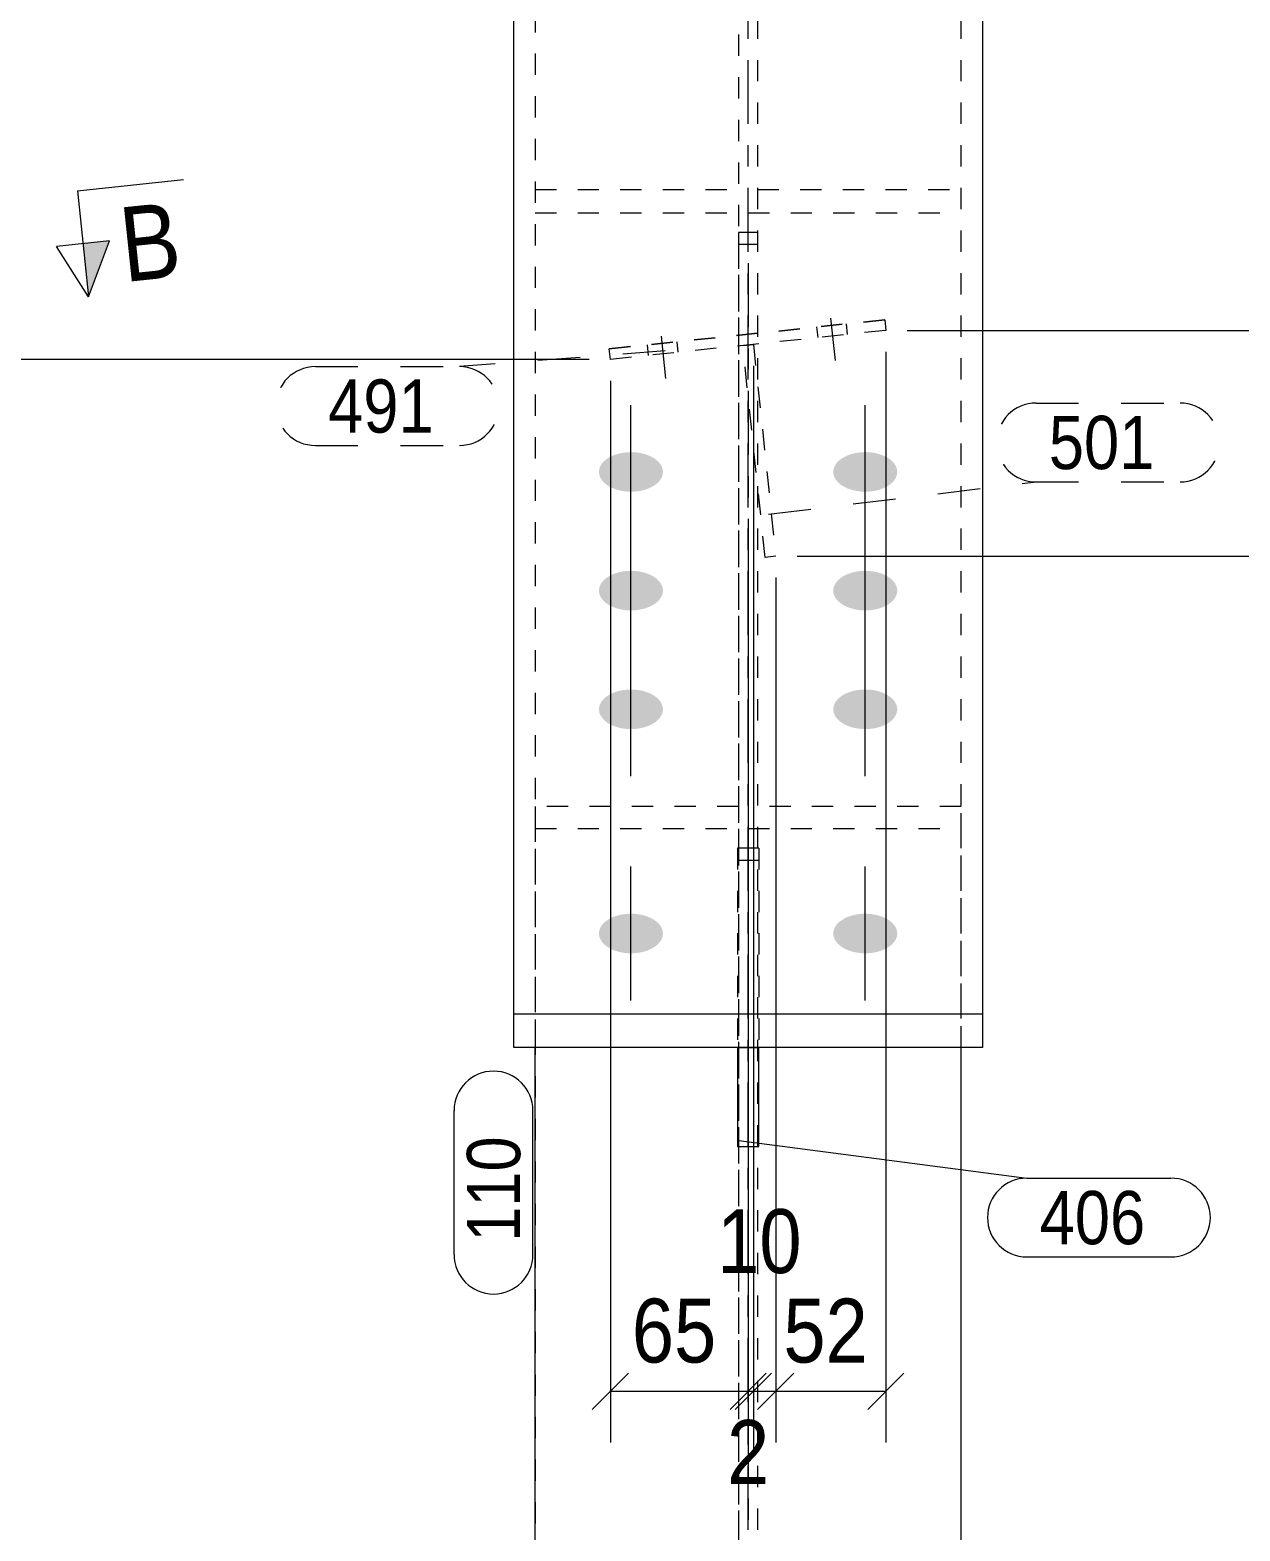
# Model space of a CAD drawing. Header units: millimetres. Extents: x 2 to 579, y 1 to 825.
# Drawn here: x 55.8 to 112.6, y 601.8 to 672.2 of the extents above; entities that cross this region are included whole.
import ezdxf

# ---------------------------------------------------------------- set-up
doc = ezdxf.new("R2010")
doc.units = ezdxf.units.MM
for name, pattern in [('XKITLINE00', [0]), ('XKITLINE01', [4, 1, -1, 1, -1]), ('XKITLINE02', [4, 2, -2]), ('XKITLINE03', [6, 3, -1, 1, -1])]:
    doc.linetypes.add(name, pattern=pattern)
for name, color, linetype, lineweight in [('Bolt', 3, 'Continuous', 0), ('Dimensions', 7, 'Continuous', 0), ('Part', 2, 'Continuous', 0), ('PartMark', 7, 'Continuous', 0), ('Section', 6, 'Continuous', 0)]:
    doc.layers.add(name, color=color, linetype=linetype, lineweight=lineweight)
doc.styles.add('ARIAL', font='ARIAL.TTF')

# ---------------------------------------------------------------- blocks, each defined once
blk = doc.blocks.new('*A26')
at = {"layer": 'Bolt'}
for points in [[(83.989, 650.567), (83.952, 650.568), (83.915, 650.569), (83.878, 650.571), (83.842, 650.574), (83.805, 650.577), (83.769, 650.58), (83.733, 650.585), (83.697, 650.589), (83.661, 650.595), (83.625, 650.6), (83.59, 650.607), (83.555, 650.614), (83.52, 650.621), (83.485, 650.629), (83.451, 650.637), (83.417, 650.646), (83.384, 650.656), (83.351, 650.666), (83.318, 650.676), (83.286, 650.687), (83.254, 650.699), (83.223, 650.711), (83.192, 650.723), (83.162, 650.736), (83.132, 650.75), (83.102, 650.763), (83.074, 650.778), (83.046, 650.792), (83.018, 650.807), (82.991, 650.823), (82.965, 650.839), (82.939, 650.855), (82.914, 650.872), (82.89, 650.889), (82.866, 650.906), (82.843, 650.924), (82.821, 650.942), (82.799, 650.961), (82.778, 650.98), (82.758, 650.999), (82.739, 651.018), (82.72, 651.038), (82.702, 651.058), (82.686, 651.078), (82.669, 651.098), (82.654, 651.119), (82.64, 651.14), (82.626, 651.161), (82.613, 651.183), (82.601, 651.204), (82.59, 651.226), (82.58, 651.248), (82.57, 651.27), (82.562, 651.292), (82.554, 651.314), (82.547, 651.337), (82.542, 651.359), (82.537, 651.382), (82.533, 651.404), (82.529, 651.427), (82.527, 651.45), (82.526, 651.473), (82.525, 651.495), (82.526, 651.518), (82.527, 651.541), (82.529, 651.564), (82.533, 651.586), (82.537, 651.609), (82.542, 651.632), (82.547, 651.654), (82.554, 651.677), (82.562, 651.699), (82.57, 651.721), (82.58, 651.743), (82.59, 651.765), (82.601, 651.787), (82.613, 651.808), (82.626, 651.83), (82.64, 651.851), (82.654, 651.872), (82.669, 651.892), (82.686, 651.913), (82.702, 651.933), (82.72, 651.953), (82.739, 651.973), (82.758, 651.992), (82.778, 652.011), (82.799, 652.03), (82.821, 652.049), (82.843, 652.067), (82.866, 652.085), (82.89, 652.102), (82.914, 652.119), (82.939, 652.136), (82.965, 652.152), (82.991, 652.168), (83.018, 652.184), (83.046, 652.199), (83.074, 652.213), (83.102, 652.228), (83.132, 652.241), (83.162, 652.255), (83.192, 652.268), (83.223, 652.28), (83.254, 652.292), (83.286, 652.303), (83.318, 652.314), (83.351, 652.325), (83.384, 652.335), (83.417, 652.344), (83.451, 652.353), (83.485, 652.362), (83.52, 652.37), (83.555, 652.377), (83.59, 652.384), (83.625, 652.39), (83.661, 652.396), (83.697, 652.402), (83.733, 652.406), (83.769, 652.41), (83.805, 652.414), (83.842, 652.417), (83.878, 652.42), (83.915, 652.422), (83.952, 652.423), (83.989, 652.424), (84.025, 652.424), (84.062, 652.424), (84.099, 652.423), (84.136, 652.422), (84.172, 652.42), (84.209, 652.417), (84.245, 652.414), (84.282, 652.41), (84.318, 652.406), (84.354, 652.402), (84.39, 652.396), (84.425, 652.39), (84.461, 652.384), (84.496, 652.377), (84.531, 652.37), (84.565, 652.362), (84.599, 652.353), (84.633, 652.344), (84.667, 652.335), (84.7, 652.325), (84.732, 652.314), (84.765, 652.303), (84.796, 652.292), (84.828, 652.28), (84.859, 652.268), (84.889, 652.255), (84.919, 652.241), (84.948, 652.228), (84.977, 652.213), (85.005, 652.199), (85.033, 652.184), (85.06, 652.168), (85.086, 652.152), (85.112, 652.136), (85.137, 652.119), (85.161, 652.102), (85.185, 652.085), (85.208, 652.067), (85.23, 652.049), (85.252, 652.03), (85.273, 652.011), (85.293, 651.992), (85.312, 651.973), (85.33, 651.953), (85.348, 651.933), (85.365, 651.913), (85.381, 651.892), (85.397, 651.872), (85.411, 651.851), (85.425, 651.83), (85.438, 651.808), (85.45, 651.787), (85.461, 651.765), (85.471, 651.743), (85.48, 651.721), (85.489, 651.699), (85.497, 651.677), (85.503, 651.654), (85.509, 651.632), (85.514, 651.609), (85.518, 651.586), (85.521, 651.564), (85.524, 651.541), (85.525, 651.518), (85.525, 651.495), (85.525, 651.473), (85.524, 651.45), (85.521, 651.427), (85.518, 651.404), (85.514, 651.382), (85.509, 651.359), (85.503, 651.337), (85.497, 651.314), (85.489, 651.292), (85.48, 651.27), (85.471, 651.248), (85.461, 651.226), (85.45, 651.204), (85.438, 651.183), (85.425, 651.161), (85.411, 651.14), (85.397, 651.119), (85.381, 651.098), (85.365, 651.078), (85.348, 651.058), (85.33, 651.038), (85.312, 651.018), (85.293, 650.999), (85.273, 650.98), (85.252, 650.961), (85.23, 650.942), (85.208, 650.924), (85.185, 650.906), (85.161, 650.889), (85.137, 650.872), (85.112, 650.855), (85.086, 650.839), (85.06, 650.823), (85.033, 650.807), (85.005, 650.792), (84.977, 650.778), (84.948, 650.763), (84.919, 650.75), (84.889, 650.736), (84.859, 650.723), (84.828, 650.711), (84.796, 650.699), (84.765, 650.687), (84.732, 650.676), (84.7, 650.666), (84.667, 650.656), (84.633, 650.646), (84.599, 650.637), (84.565, 650.629), (84.531, 650.621), (84.496, 650.614), (84.461, 650.607), (84.425, 650.6), (84.39, 650.595), (84.354, 650.589), (84.318, 650.585), (84.282, 650.58), (84.245, 650.577), (84.209, 650.574), (84.172, 650.571), (84.136, 650.569), (84.099, 650.568), (84.062, 650.567), (84.025, 650.567)], [(94.989, 650.567), (94.952, 650.568), (94.915, 650.569), (94.878, 650.571), (94.842, 650.574), (94.805, 650.577), (94.769, 650.58), (94.733, 650.585), (94.697, 650.589), (94.661, 650.595), (94.625, 650.6), (94.59, 650.607), (94.555, 650.614), (94.52, 650.621), (94.485, 650.629), (94.451, 650.637), (94.417, 650.646), (94.384, 650.656), (94.351, 650.666), (94.318, 650.676), (94.286, 650.687), (94.254, 650.699), (94.223, 650.711), (94.192, 650.723), (94.162, 650.736), (94.132, 650.75), (94.102, 650.763), (94.074, 650.778), (94.046, 650.792), (94.018, 650.807), (93.991, 650.823), (93.965, 650.839), (93.939, 650.855), (93.914, 650.872), (93.89, 650.889), (93.866, 650.906), (93.843, 650.924), (93.821, 650.942), (93.799, 650.961), (93.778, 650.98), (93.758, 650.999), (93.739, 651.018), (93.72, 651.038), (93.702, 651.058), (93.686, 651.078), (93.669, 651.098), (93.654, 651.119), (93.64, 651.14), (93.626, 651.161), (93.613, 651.183), (93.601, 651.204), (93.59, 651.226), (93.58, 651.248), (93.57, 651.27), (93.562, 651.292), (93.554, 651.314), (93.547, 651.337), (93.542, 651.359), (93.537, 651.382), (93.533, 651.404), (93.529, 651.427), (93.527, 651.45), (93.526, 651.473), (93.525, 651.495), (93.526, 651.518), (93.527, 651.541), (93.529, 651.564), (93.533, 651.586), (93.537, 651.609), (93.542, 651.632), (93.547, 651.654), (93.554, 651.677), (93.562, 651.699), (93.57, 651.721), (93.58, 651.743), (93.59, 651.765), (93.601, 651.787), (93.613, 651.808), (93.626, 651.83), (93.64, 651.851), (93.654, 651.872), (93.669, 651.892), (93.686, 651.913), (93.702, 651.933), (93.72, 651.953), (93.739, 651.973), (93.758, 651.992), (93.778, 652.011), (93.799, 652.03), (93.821, 652.049), (93.843, 652.067), (93.866, 652.085), (93.89, 652.102), (93.914, 652.119), (93.939, 652.136), (93.965, 652.152), (93.991, 652.168), (94.018, 652.184), (94.046, 652.199), (94.074, 652.213), (94.102, 652.228), (94.132, 652.241), (94.162, 652.255), (94.192, 652.268), (94.223, 652.28), (94.254, 652.292), (94.286, 652.303), (94.318, 652.314), (94.351, 652.325), (94.384, 652.335), (94.417, 652.344), (94.451, 652.353), (94.485, 652.362), (94.52, 652.37), (94.555, 652.377), (94.59, 652.384), (94.625, 652.39), (94.661, 652.396), (94.697, 652.402), (94.733, 652.406), (94.769, 652.41), (94.805, 652.414), (94.842, 652.417), (94.878, 652.42), (94.915, 652.422), (94.952, 652.423), (94.989, 652.424), (95.025, 652.424), (95.062, 652.424), (95.099, 652.423), (95.136, 652.422), (95.172, 652.42), (95.209, 652.417), (95.245, 652.414), (95.282, 652.41), (95.318, 652.406), (95.354, 652.402), (95.39, 652.396), (95.425, 652.39), (95.461, 652.384), (95.496, 652.377), (95.531, 652.37), (95.565, 652.362), (95.599, 652.353), (95.633, 652.344), (95.667, 652.335), (95.7, 652.325), (95.732, 652.314), (95.765, 652.303), (95.796, 652.292), (95.828, 652.28), (95.859, 652.268), (95.889, 652.255), (95.919, 652.241), (95.948, 652.228), (95.977, 652.213), (96.005, 652.199), (96.033, 652.184), (96.06, 652.168), (96.086, 652.152), (96.112, 652.136), (96.137, 652.119), (96.161, 652.102), (96.185, 652.085), (96.208, 652.067), (96.23, 652.049), (96.252, 652.03), (96.273, 652.011), (96.293, 651.992), (96.312, 651.973), (96.33, 651.953), (96.348, 651.933), (96.365, 651.913), (96.381, 651.892), (96.397, 651.872), (96.411, 651.851), (96.425, 651.83), (96.438, 651.808), (96.45, 651.787), (96.461, 651.765), (96.471, 651.743), (96.48, 651.721), (96.489, 651.699), (96.497, 651.677), (96.503, 651.654), (96.509, 651.632), (96.514, 651.609), (96.518, 651.586), (96.521, 651.564), (96.524, 651.541), (96.525, 651.518), (96.525, 651.495), (96.525, 651.473), (96.524, 651.45), (96.521, 651.427), (96.518, 651.404), (96.514, 651.382), (96.509, 651.359), (96.503, 651.337), (96.497, 651.314), (96.489, 651.292), (96.48, 651.27), (96.471, 651.248), (96.461, 651.226), (96.45, 651.204), (96.438, 651.183), (96.425, 651.161), (96.411, 651.14), (96.397, 651.119), (96.381, 651.098), (96.365, 651.078), (96.348, 651.058), (96.33, 651.038), (96.312, 651.018), (96.293, 650.999), (96.273, 650.98), (96.252, 650.961), (96.23, 650.942), (96.208, 650.924), (96.185, 650.906), (96.161, 650.889), (96.137, 650.872), (96.112, 650.855), (96.086, 650.839), (96.06, 650.823), (96.033, 650.807), (96.005, 650.792), (95.977, 650.778), (95.948, 650.763), (95.919, 650.75), (95.889, 650.736), (95.859, 650.723), (95.828, 650.711), (95.796, 650.699), (95.765, 650.687), (95.732, 650.676), (95.7, 650.666), (95.667, 650.656), (95.633, 650.646), (95.599, 650.637), (95.565, 650.629), (95.531, 650.621), (95.496, 650.614), (95.461, 650.607), (95.425, 650.6), (95.39, 650.595), (95.354, 650.589), (95.318, 650.585), (95.282, 650.58), (95.245, 650.577), (95.209, 650.574), (95.172, 650.571), (95.136, 650.569), (95.099, 650.568), (95.062, 650.567), (95.025, 650.567)], [(83.989, 644.995), (83.952, 644.996), (83.915, 644.997), (83.878, 644.999), (83.842, 645.002), (83.805, 645.005), (83.769, 645.009), (83.733, 645.013), (83.697, 645.017), (83.661, 645.023), (83.625, 645.029), (83.59, 645.035), (83.555, 645.042), (83.52, 645.049), (83.485, 645.057), (83.451, 645.066), (83.417, 645.075), (83.384, 645.084), (83.351, 645.094), (83.318, 645.105), (83.286, 645.116), (83.254, 645.127), (83.223, 645.139), (83.192, 645.151), (83.162, 645.164), (83.132, 645.178), (83.102, 645.191), (83.074, 645.206), (83.046, 645.22), (83.018, 645.235), (82.991, 645.251), (82.965, 645.267), (82.939, 645.283), (82.914, 645.3), (82.89, 645.317), (82.866, 645.334), (82.843, 645.352), (82.821, 645.37), (82.799, 645.389), (82.778, 645.408), (82.758, 645.427), (82.739, 645.446), (82.72, 645.466), (82.702, 645.486), (82.686, 645.506), (82.669, 645.527), (82.654, 645.547), (82.64, 645.568), (82.626, 645.589), (82.613, 645.611), (82.601, 645.632), (82.59, 645.654), (82.58, 645.676), (82.57, 645.698), (82.562, 645.72), (82.554, 645.742), (82.547, 645.765), (82.542, 645.787), (82.537, 645.81), (82.533, 645.833), (82.529, 645.855), (82.527, 645.878), (82.526, 645.901), (82.525, 645.924), (82.526, 645.946), (82.527, 645.969), (82.529, 645.992), (82.533, 646.015), (82.537, 646.037), (82.542, 646.06), (82.547, 646.082), (82.554, 646.105), (82.562, 646.127), (82.57, 646.149), (82.58, 646.171), (82.59, 646.193), (82.601, 646.215), (82.613, 646.236), (82.626, 646.258), (82.64, 646.279), (82.654, 646.3), (82.669, 646.321), (82.686, 646.341), (82.702, 646.361), (82.72, 646.381), (82.739, 646.401), (82.758, 646.42), (82.778, 646.439), (82.799, 646.458), (82.821, 646.477), (82.843, 646.495), (82.866, 646.513), (82.89, 646.53), (82.914, 646.547), (82.939, 646.564), (82.965, 646.58), (82.991, 646.596), (83.018, 646.612), (83.046, 646.627), (83.074, 646.641), (83.102, 646.656), (83.132, 646.669), (83.162, 646.683), (83.192, 646.696), (83.223, 646.708), (83.254, 646.72), (83.286, 646.732), (83.318, 646.743), (83.351, 646.753), (83.384, 646.763), (83.417, 646.773), (83.451, 646.782), (83.485, 646.79), (83.52, 646.798), (83.555, 646.805), (83.59, 646.812), (83.625, 646.819), (83.661, 646.824), (83.697, 646.83), (83.733, 646.834), (83.769, 646.839), (83.805, 646.842), (83.842, 646.845), (83.878, 646.848), (83.915, 646.85), (83.952, 646.851), (83.989, 646.852), (84.025, 646.852), (84.062, 646.852), (84.099, 646.851), (84.136, 646.85), (84.172, 646.848), (84.209, 646.845), (84.245, 646.842), (84.282, 646.839), (84.318, 646.834), (84.354, 646.83), (84.39, 646.824), (84.425, 646.819), (84.461, 646.812), (84.496, 646.805), (84.531, 646.798), (84.565, 646.79), (84.599, 646.782), (84.633, 646.773), (84.667, 646.763), (84.7, 646.753), (84.732, 646.743), (84.765, 646.732), (84.796, 646.72), (84.828, 646.708), (84.859, 646.696), (84.889, 646.683), (84.919, 646.669), (84.948, 646.656), (84.977, 646.641), (85.005, 646.627), (85.033, 646.612), (85.06, 646.596), (85.086, 646.58), (85.112, 646.564), (85.137, 646.547), (85.161, 646.53), (85.185, 646.513), (85.208, 646.495), (85.23, 646.477), (85.252, 646.458), (85.273, 646.439), (85.293, 646.42), (85.312, 646.401), (85.33, 646.381), (85.348, 646.361), (85.365, 646.341), (85.381, 646.321), (85.397, 646.3), (85.411, 646.279), (85.425, 646.258), (85.438, 646.236), (85.45, 646.215), (85.461, 646.193), (85.471, 646.171), (85.48, 646.149), (85.489, 646.127), (85.497, 646.105), (85.503, 646.082), (85.509, 646.06), (85.514, 646.037), (85.518, 646.015), (85.521, 645.992), (85.524, 645.969), (85.525, 645.946), (85.525, 645.924), (85.525, 645.901), (85.524, 645.878), (85.521, 645.855), (85.518, 645.833), (85.514, 645.81), (85.509, 645.787), (85.503, 645.765), (85.497, 645.742), (85.489, 645.72), (85.48, 645.698), (85.471, 645.676), (85.461, 645.654), (85.45, 645.632), (85.438, 645.611), (85.425, 645.589), (85.411, 645.568), (85.397, 645.547), (85.381, 645.527), (85.365, 645.506), (85.348, 645.486), (85.33, 645.466), (85.312, 645.446), (85.293, 645.427), (85.273, 645.408), (85.252, 645.389), (85.23, 645.37), (85.208, 645.352), (85.185, 645.334), (85.161, 645.317), (85.137, 645.3), (85.112, 645.283), (85.086, 645.267), (85.06, 645.251), (85.033, 645.235), (85.005, 645.22), (84.977, 645.206), (84.948, 645.191), (84.919, 645.178), (84.889, 645.164), (84.859, 645.151), (84.828, 645.139), (84.796, 645.127), (84.765, 645.116), (84.732, 645.105), (84.7, 645.094), (84.667, 645.084), (84.633, 645.075), (84.599, 645.066), (84.565, 645.057), (84.531, 645.049), (84.496, 645.042), (84.461, 645.035), (84.425, 645.029), (84.39, 645.023), (84.354, 645.017), (84.318, 645.013), (84.282, 645.009), (84.245, 645.005), (84.209, 645.002), (84.172, 644.999), (84.136, 644.997), (84.099, 644.996), (84.062, 644.995), (84.025, 644.995)], [(94.989, 644.995), (94.952, 644.996), (94.915, 644.997), (94.878, 644.999), (94.842, 645.002), (94.805, 645.005), (94.769, 645.009), (94.733, 645.013), (94.697, 645.017), (94.661, 645.023), (94.625, 645.029), (94.59, 645.035), (94.555, 645.042), (94.52, 645.049), (94.485, 645.057), (94.451, 645.066), (94.417, 645.075), (94.384, 645.084), (94.351, 645.094), (94.318, 645.105), (94.286, 645.116), (94.254, 645.127), (94.223, 645.139), (94.192, 645.151), (94.162, 645.164), (94.132, 645.178), (94.102, 645.191), (94.074, 645.206), (94.046, 645.22), (94.018, 645.235), (93.991, 645.251), (93.965, 645.267), (93.939, 645.283), (93.914, 645.3), (93.89, 645.317), (93.866, 645.334), (93.843, 645.352), (93.821, 645.37), (93.799, 645.389), (93.778, 645.408), (93.758, 645.427), (93.739, 645.446), (93.72, 645.466), (93.702, 645.486), (93.686, 645.506), (93.669, 645.527), (93.654, 645.547), (93.64, 645.568), (93.626, 645.589), (93.613, 645.611), (93.601, 645.632), (93.59, 645.654), (93.58, 645.676), (93.57, 645.698), (93.562, 645.72), (93.554, 645.742), (93.547, 645.765), (93.542, 645.787), (93.537, 645.81), (93.533, 645.833), (93.529, 645.855), (93.527, 645.878), (93.526, 645.901), (93.525, 645.924), (93.526, 645.946), (93.527, 645.969), (93.529, 645.992), (93.533, 646.015), (93.537, 646.037), (93.542, 646.06), (93.547, 646.082), (93.554, 646.105), (93.562, 646.127), (93.57, 646.149), (93.58, 646.171), (93.59, 646.193), (93.601, 646.215), (93.613, 646.236), (93.626, 646.258), (93.64, 646.279), (93.654, 646.3), (93.669, 646.321), (93.686, 646.341), (93.702, 646.361), (93.72, 646.381), (93.739, 646.401), (93.758, 646.42), (93.778, 646.439), (93.799, 646.458), (93.821, 646.477), (93.843, 646.495), (93.866, 646.513), (93.89, 646.53), (93.914, 646.547), (93.939, 646.564), (93.965, 646.58), (93.991, 646.596), (94.018, 646.612), (94.046, 646.627), (94.074, 646.641), (94.102, 646.656), (94.132, 646.669), (94.162, 646.683), (94.192, 646.696), (94.223, 646.708), (94.254, 646.72), (94.286, 646.732), (94.318, 646.743), (94.351, 646.753), (94.384, 646.763), (94.417, 646.773), (94.451, 646.782), (94.485, 646.79), (94.52, 646.798), (94.555, 646.805), (94.59, 646.812), (94.625, 646.819), (94.661, 646.824), (94.697, 646.83), (94.733, 646.834), (94.769, 646.839), (94.805, 646.842), (94.842, 646.845), (94.878, 646.848), (94.915, 646.85), (94.952, 646.851), (94.989, 646.852), (95.025, 646.852), (95.062, 646.852), (95.099, 646.851), (95.136, 646.85), (95.172, 646.848), (95.209, 646.845), (95.245, 646.842), (95.282, 646.839), (95.318, 646.834), (95.354, 646.83), (95.39, 646.824), (95.425, 646.819), (95.461, 646.812), (95.496, 646.805), (95.531, 646.798), (95.565, 646.79), (95.599, 646.782), (95.633, 646.773), (95.667, 646.763), (95.7, 646.753), (95.732, 646.743), (95.765, 646.732), (95.796, 646.72), (95.828, 646.708), (95.859, 646.696), (95.889, 646.683), (95.919, 646.669), (95.948, 646.656), (95.977, 646.641), (96.005, 646.627), (96.033, 646.612), (96.06, 646.596), (96.086, 646.58), (96.112, 646.564), (96.137, 646.547), (96.161, 646.53), (96.185, 646.513), (96.208, 646.495), (96.23, 646.477), (96.252, 646.458), (96.273, 646.439), (96.293, 646.42), (96.312, 646.401), (96.33, 646.381), (96.348, 646.361), (96.365, 646.341), (96.381, 646.321), (96.397, 646.3), (96.411, 646.279), (96.425, 646.258), (96.438, 646.236), (96.45, 646.215), (96.461, 646.193), (96.471, 646.171), (96.48, 646.149), (96.489, 646.127), (96.497, 646.105), (96.503, 646.082), (96.509, 646.06), (96.514, 646.037), (96.518, 646.015), (96.521, 645.992), (96.524, 645.969), (96.525, 645.946), (96.525, 645.924), (96.525, 645.901), (96.524, 645.878), (96.521, 645.855), (96.518, 645.833), (96.514, 645.81), (96.509, 645.787), (96.503, 645.765), (96.497, 645.742), (96.489, 645.72), (96.48, 645.698), (96.471, 645.676), (96.461, 645.654), (96.45, 645.632), (96.438, 645.611), (96.425, 645.589), (96.411, 645.568), (96.397, 645.547), (96.381, 645.527), (96.365, 645.506), (96.348, 645.486), (96.33, 645.466), (96.312, 645.446), (96.293, 645.427), (96.273, 645.408), (96.252, 645.389), (96.23, 645.37), (96.208, 645.352), (96.185, 645.334), (96.161, 645.317), (96.137, 645.3), (96.112, 645.283), (96.086, 645.267), (96.06, 645.251), (96.033, 645.235), (96.005, 645.22), (95.977, 645.206), (95.948, 645.191), (95.919, 645.178), (95.889, 645.164), (95.859, 645.151), (95.828, 645.139), (95.796, 645.127), (95.765, 645.116), (95.732, 645.105), (95.7, 645.094), (95.667, 645.084), (95.633, 645.075), (95.599, 645.066), (95.565, 645.057), (95.531, 645.049), (95.496, 645.042), (95.461, 645.035), (95.425, 645.029), (95.39, 645.023), (95.354, 645.017), (95.318, 645.013), (95.282, 645.009), (95.245, 645.005), (95.209, 645.002), (95.172, 644.999), (95.136, 644.997), (95.099, 644.996), (95.062, 644.995), (95.025, 644.995)], [(83.989, 639.423), (83.952, 639.424), (83.915, 639.426), (83.878, 639.428), (83.842, 639.43), (83.805, 639.433), (83.769, 639.437), (83.733, 639.441), (83.697, 639.446), (83.661, 639.451), (83.625, 639.457), (83.59, 639.463), (83.555, 639.47), (83.52, 639.477), (83.485, 639.485), (83.451, 639.494), (83.417, 639.503), (83.384, 639.512), (83.351, 639.522), (83.318, 639.533), (83.286, 639.544), (83.254, 639.555), (83.223, 639.567), (83.192, 639.58), (83.162, 639.592), (83.132, 639.606), (83.102, 639.62), (83.074, 639.634), (83.046, 639.649), (83.018, 639.664), (82.991, 639.679), (82.965, 639.695), (82.939, 639.711), (82.914, 639.728), (82.89, 639.745), (82.866, 639.763), (82.843, 639.78), (82.821, 639.798), (82.799, 639.817), (82.778, 639.836), (82.758, 639.855), (82.739, 639.874), (82.72, 639.894), (82.702, 639.914), (82.686, 639.934), (82.669, 639.955), (82.654, 639.975), (82.64, 639.996), (82.626, 640.017), (82.613, 640.039), (82.601, 640.06), (82.59, 640.082), (82.58, 640.104), (82.57, 640.126), (82.562, 640.148), (82.554, 640.171), (82.547, 640.193), (82.542, 640.215), (82.537, 640.238), (82.533, 640.261), (82.529, 640.283), (82.527, 640.306), (82.526, 640.329), (82.525, 640.352), (82.526, 640.374), (82.527, 640.397), (82.529, 640.42), (82.533, 640.443), (82.537, 640.465), (82.542, 640.488), (82.547, 640.51), (82.554, 640.533), (82.562, 640.555), (82.57, 640.577), (82.58, 640.599), (82.59, 640.621), (82.601, 640.643), (82.613, 640.665), (82.626, 640.686), (82.64, 640.707), (82.654, 640.728), (82.669, 640.749), (82.686, 640.769), (82.702, 640.789), (82.72, 640.809), (82.739, 640.829), (82.758, 640.849), (82.778, 640.868), (82.799, 640.886), (82.821, 640.905), (82.843, 640.923), (82.866, 640.941), (82.89, 640.958), (82.914, 640.975), (82.939, 640.992), (82.965, 641.008), (82.991, 641.024), (83.018, 641.04), (83.046, 641.055), (83.074, 641.07), (83.102, 641.084), (83.132, 641.098), (83.162, 641.111), (83.192, 641.124), (83.223, 641.136), (83.254, 641.148), (83.286, 641.16), (83.318, 641.171), (83.351, 641.181), (83.384, 641.191), (83.417, 641.201), (83.451, 641.21), (83.485, 641.218), (83.52, 641.226), (83.555, 641.233), (83.59, 641.24), (83.625, 641.247), (83.661, 641.253), (83.697, 641.258), (83.733, 641.262), (83.769, 641.267), (83.805, 641.27), (83.842, 641.273), (83.878, 641.276), (83.915, 641.278), (83.952, 641.279), (83.989, 641.28), (84.025, 641.28), (84.062, 641.28), (84.099, 641.279), (84.136, 641.278), (84.172, 641.276), (84.209, 641.273), (84.245, 641.27), (84.282, 641.267), (84.318, 641.262), (84.354, 641.258), (84.39, 641.253), (84.425, 641.247), (84.461, 641.24), (84.496, 641.233), (84.531, 641.226), (84.565, 641.218), (84.599, 641.21), (84.633, 641.201), (84.667, 641.191), (84.7, 641.181), (84.732, 641.171), (84.765, 641.16), (84.796, 641.148), (84.828, 641.136), (84.859, 641.124), (84.889, 641.111), (84.919, 641.098), (84.948, 641.084), (84.977, 641.07), (85.005, 641.055), (85.033, 641.04), (85.06, 641.024), (85.086, 641.008), (85.112, 640.992), (85.137, 640.975), (85.161, 640.958), (85.185, 640.941), (85.208, 640.923), (85.23, 640.905), (85.252, 640.886), (85.273, 640.868), (85.293, 640.849), (85.312, 640.829), (85.33, 640.809), (85.348, 640.789), (85.365, 640.769), (85.381, 640.749), (85.397, 640.728), (85.411, 640.707), (85.425, 640.686), (85.438, 640.665), (85.45, 640.643), (85.461, 640.621), (85.471, 640.599), (85.48, 640.577), (85.489, 640.555), (85.497, 640.533), (85.503, 640.51), (85.509, 640.488), (85.514, 640.465), (85.518, 640.443), (85.521, 640.42), (85.524, 640.397), (85.525, 640.374), (85.525, 640.352), (85.525, 640.329), (85.524, 640.306), (85.521, 640.283), (85.518, 640.261), (85.514, 640.238), (85.509, 640.215), (85.503, 640.193), (85.497, 640.171), (85.489, 640.148), (85.48, 640.126), (85.471, 640.104), (85.461, 640.082), (85.45, 640.06), (85.438, 640.039), (85.425, 640.017), (85.411, 639.996), (85.397, 639.975), (85.381, 639.955), (85.365, 639.934), (85.348, 639.914), (85.33, 639.894), (85.312, 639.874), (85.293, 639.855), (85.273, 639.836), (85.252, 639.817), (85.23, 639.798), (85.208, 639.78), (85.185, 639.763), (85.161, 639.745), (85.137, 639.728), (85.112, 639.711), (85.086, 639.695), (85.06, 639.679), (85.033, 639.664), (85.005, 639.649), (84.977, 639.634), (84.948, 639.62), (84.919, 639.606), (84.889, 639.592), (84.859, 639.58), (84.828, 639.567), (84.796, 639.555), (84.765, 639.544), (84.732, 639.533), (84.7, 639.522), (84.667, 639.512), (84.633, 639.503), (84.599, 639.494), (84.565, 639.485), (84.531, 639.477), (84.496, 639.47), (84.461, 639.463), (84.425, 639.457), (84.39, 639.451), (84.354, 639.446), (84.318, 639.441), (84.282, 639.437), (84.245, 639.433), (84.209, 639.43), (84.172, 639.428), (84.136, 639.426), (84.099, 639.424), (84.062, 639.423), (84.025, 639.423)], [(94.989, 639.423), (94.952, 639.424), (94.915, 639.426), (94.878, 639.428), (94.842, 639.43), (94.805, 639.433), (94.769, 639.437), (94.733, 639.441), (94.697, 639.446), (94.661, 639.451), (94.625, 639.457), (94.59, 639.463), (94.555, 639.47), (94.52, 639.477), (94.485, 639.485), (94.451, 639.494), (94.417, 639.503), (94.384, 639.512), (94.351, 639.522), (94.318, 639.533), (94.286, 639.544), (94.254, 639.555), (94.223, 639.567), (94.192, 639.58), (94.162, 639.592), (94.132, 639.606), (94.102, 639.62), (94.074, 639.634), (94.046, 639.649), (94.018, 639.664), (93.991, 639.679), (93.965, 639.695), (93.939, 639.711), (93.914, 639.728), (93.89, 639.745), (93.866, 639.763), (93.843, 639.78), (93.821, 639.798), (93.799, 639.817), (93.778, 639.836), (93.758, 639.855), (93.739, 639.874), (93.72, 639.894), (93.702, 639.914), (93.686, 639.934), (93.669, 639.955), (93.654, 639.975), (93.64, 639.996), (93.626, 640.017), (93.613, 640.039), (93.601, 640.06), (93.59, 640.082), (93.58, 640.104), (93.57, 640.126), (93.562, 640.148), (93.554, 640.171), (93.547, 640.193), (93.542, 640.215), (93.537, 640.238), (93.533, 640.261), (93.529, 640.283), (93.527, 640.306), (93.526, 640.329), (93.525, 640.352), (93.526, 640.374), (93.527, 640.397), (93.529, 640.42), (93.533, 640.443), (93.537, 640.465), (93.542, 640.488), (93.547, 640.51), (93.554, 640.533), (93.562, 640.555), (93.57, 640.577), (93.58, 640.599), (93.59, 640.621), (93.601, 640.643), (93.613, 640.665), (93.626, 640.686), (93.64, 640.707), (93.654, 640.728), (93.669, 640.749), (93.686, 640.769), (93.702, 640.789), (93.72, 640.809), (93.739, 640.829), (93.758, 640.849), (93.778, 640.868), (93.799, 640.886), (93.821, 640.905), (93.843, 640.923), (93.866, 640.941), (93.89, 640.958), (93.914, 640.975), (93.939, 640.992), (93.965, 641.008), (93.991, 641.024), (94.018, 641.04), (94.046, 641.055), (94.074, 641.07), (94.102, 641.084), (94.132, 641.098), (94.162, 641.111), (94.192, 641.124), (94.223, 641.136), (94.254, 641.148), (94.286, 641.16), (94.318, 641.171), (94.351, 641.181), (94.384, 641.191), (94.417, 641.201), (94.451, 641.21), (94.485, 641.218), (94.52, 641.226), (94.555, 641.233), (94.59, 641.24), (94.625, 641.247), (94.661, 641.253), (94.697, 641.258), (94.733, 641.262), (94.769, 641.267), (94.805, 641.27), (94.842, 641.273), (94.878, 641.276), (94.915, 641.278), (94.952, 641.279), (94.989, 641.28), (95.025, 641.28), (95.062, 641.28), (95.099, 641.279), (95.136, 641.278), (95.172, 641.276), (95.209, 641.273), (95.245, 641.27), (95.282, 641.267), (95.318, 641.262), (95.354, 641.258), (95.39, 641.253), (95.425, 641.247), (95.461, 641.24), (95.496, 641.233), (95.531, 641.226), (95.565, 641.218), (95.599, 641.21), (95.633, 641.201), (95.667, 641.191), (95.7, 641.181), (95.732, 641.171), (95.765, 641.16), (95.796, 641.148), (95.828, 641.136), (95.859, 641.124), (95.889, 641.111), (95.919, 641.098), (95.948, 641.084), (95.977, 641.07), (96.005, 641.055), (96.033, 641.04), (96.06, 641.024), (96.086, 641.008), (96.112, 640.992), (96.137, 640.975), (96.161, 640.958), (96.185, 640.941), (96.208, 640.923), (96.23, 640.905), (96.252, 640.886), (96.273, 640.868), (96.293, 640.849), (96.312, 640.829), (96.33, 640.809), (96.348, 640.789), (96.365, 640.769), (96.381, 640.749), (96.397, 640.728), (96.411, 640.707), (96.425, 640.686), (96.438, 640.665), (96.45, 640.643), (96.461, 640.621), (96.471, 640.599), (96.48, 640.577), (96.489, 640.555), (96.497, 640.533), (96.503, 640.51), (96.509, 640.488), (96.514, 640.465), (96.518, 640.443), (96.521, 640.42), (96.524, 640.397), (96.525, 640.374), (96.525, 640.352), (96.525, 640.329), (96.524, 640.306), (96.521, 640.283), (96.518, 640.261), (96.514, 640.238), (96.509, 640.215), (96.503, 640.193), (96.497, 640.171), (96.489, 640.148), (96.48, 640.126), (96.471, 640.104), (96.461, 640.082), (96.45, 640.06), (96.438, 640.039), (96.425, 640.017), (96.411, 639.996), (96.397, 639.975), (96.381, 639.955), (96.365, 639.934), (96.348, 639.914), (96.33, 639.894), (96.312, 639.874), (96.293, 639.855), (96.273, 639.836), (96.252, 639.817), (96.23, 639.798), (96.208, 639.78), (96.185, 639.763), (96.161, 639.745), (96.137, 639.728), (96.112, 639.711), (96.086, 639.695), (96.06, 639.679), (96.033, 639.664), (96.005, 639.649), (95.977, 639.634), (95.948, 639.62), (95.919, 639.606), (95.889, 639.592), (95.859, 639.58), (95.828, 639.567), (95.796, 639.555), (95.765, 639.544), (95.732, 639.533), (95.7, 639.522), (95.667, 639.512), (95.633, 639.503), (95.599, 639.494), (95.565, 639.485), (95.531, 639.477), (95.496, 639.47), (95.461, 639.463), (95.425, 639.457), (95.39, 639.451), (95.354, 639.446), (95.318, 639.441), (95.282, 639.437), (95.245, 639.433), (95.209, 639.43), (95.172, 639.428), (95.136, 639.426), (95.099, 639.424), (95.062, 639.423), (95.025, 639.423)], [(83.989, 628.899), (83.952, 628.9), (83.915, 628.901), (83.878, 628.903), (83.842, 628.905), (83.805, 628.908), (83.769, 628.912), (83.733, 628.916), (83.697, 628.921), (83.661, 628.926), (83.625, 628.932), (83.59, 628.938), (83.555, 628.945), (83.52, 628.953), (83.485, 628.961), (83.451, 628.969), (83.417, 628.978), (83.384, 628.988), (83.351, 628.998), (83.318, 629.008), (83.286, 629.019), (83.254, 629.031), (83.223, 629.042), (83.192, 629.055), (83.162, 629.068), (83.132, 629.081), (83.102, 629.095), (83.074, 629.109), (83.046, 629.124), (83.018, 629.139), (82.991, 629.154), (82.965, 629.17), (82.939, 629.187), (82.914, 629.203), (82.89, 629.22), (82.866, 629.238), (82.843, 629.256), (82.821, 629.274), (82.799, 629.292), (82.778, 629.311), (82.758, 629.33), (82.739, 629.35), (82.72, 629.369), (82.702, 629.389), (82.686, 629.41), (82.669, 629.43), (82.654, 629.451), (82.64, 629.472), (82.626, 629.493), (82.613, 629.514), (82.601, 629.536), (82.59, 629.557), (82.58, 629.579), (82.57, 629.601), (82.562, 629.624), (82.554, 629.646), (82.547, 629.668), (82.542, 629.691), (82.537, 629.713), (82.533, 629.736), (82.529, 629.759), (82.527, 629.781), (82.526, 629.804), (82.525, 629.827), (82.526, 629.85), (82.527, 629.873), (82.529, 629.895), (82.533, 629.918), (82.537, 629.941), (82.542, 629.963), (82.547, 629.986), (82.554, 630.008), (82.562, 630.031), (82.57, 630.053), (82.58, 630.075), (82.59, 630.097), (82.601, 630.118), (82.613, 630.14), (82.626, 630.161), (82.64, 630.182), (82.654, 630.203), (82.669, 630.224), (82.686, 630.245), (82.702, 630.265), (82.72, 630.285), (82.739, 630.304), (82.758, 630.324), (82.778, 630.343), (82.799, 630.362), (82.821, 630.38), (82.843, 630.398), (82.866, 630.416), (82.89, 630.434), (82.914, 630.451), (82.939, 630.467), (82.965, 630.484), (82.991, 630.5), (83.018, 630.515), (83.046, 630.53), (83.074, 630.545), (83.102, 630.559), (83.132, 630.573), (83.162, 630.586), (83.192, 630.599), (83.223, 630.612), (83.254, 630.624), (83.286, 630.635), (83.318, 630.646), (83.351, 630.657), (83.384, 630.667), (83.417, 630.676), (83.451, 630.685), (83.485, 630.693), (83.52, 630.701), (83.555, 630.709), (83.59, 630.716), (83.625, 630.722), (83.661, 630.728), (83.697, 630.733), (83.733, 630.738), (83.769, 630.742), (83.805, 630.746), (83.842, 630.749), (83.878, 630.751), (83.915, 630.753), (83.952, 630.755), (83.989, 630.755), (84.025, 630.756), (84.062, 630.755), (84.099, 630.755), (84.136, 630.753), (84.172, 630.751), (84.209, 630.749), (84.245, 630.746), (84.282, 630.742), (84.318, 630.738), (84.354, 630.733), (84.39, 630.728), (84.425, 630.722), (84.461, 630.716), (84.496, 630.709), (84.531, 630.701), (84.565, 630.693), (84.599, 630.685), (84.633, 630.676), (84.667, 630.667), (84.7, 630.657), (84.732, 630.646), (84.765, 630.635), (84.796, 630.624), (84.828, 630.612), (84.859, 630.599), (84.889, 630.586), (84.919, 630.573), (84.948, 630.559), (84.977, 630.545), (85.005, 630.53), (85.033, 630.515), (85.06, 630.5), (85.086, 630.484), (85.112, 630.467), (85.137, 630.451), (85.161, 630.434), (85.185, 630.416), (85.208, 630.398), (85.23, 630.38), (85.252, 630.362), (85.273, 630.343), (85.293, 630.324), (85.312, 630.304), (85.33, 630.285), (85.348, 630.265), (85.365, 630.245), (85.381, 630.224), (85.397, 630.203), (85.411, 630.182), (85.425, 630.161), (85.438, 630.14), (85.45, 630.118), (85.461, 630.097), (85.471, 630.075), (85.48, 630.053), (85.489, 630.031), (85.497, 630.008), (85.503, 629.986), (85.509, 629.963), (85.514, 629.941), (85.518, 629.918), (85.521, 629.895), (85.524, 629.873), (85.525, 629.85), (85.525, 629.827), (85.525, 629.804), (85.524, 629.781), (85.521, 629.759), (85.518, 629.736), (85.514, 629.713), (85.509, 629.691), (85.503, 629.668), (85.497, 629.646), (85.489, 629.624), (85.48, 629.601), (85.471, 629.579), (85.461, 629.557), (85.45, 629.536), (85.438, 629.514), (85.425, 629.493), (85.411, 629.472), (85.397, 629.451), (85.381, 629.43), (85.365, 629.41), (85.348, 629.389), (85.33, 629.369), (85.312, 629.35), (85.293, 629.33), (85.273, 629.311), (85.252, 629.292), (85.23, 629.274), (85.208, 629.256), (85.185, 629.238), (85.161, 629.22), (85.137, 629.203), (85.112, 629.187), (85.086, 629.17), (85.06, 629.154), (85.033, 629.139), (85.005, 629.124), (84.977, 629.109), (84.948, 629.095), (84.919, 629.081), (84.889, 629.068), (84.859, 629.055), (84.828, 629.042), (84.796, 629.031), (84.765, 629.019), (84.732, 629.008), (84.7, 628.998), (84.667, 628.988), (84.633, 628.978), (84.599, 628.969), (84.565, 628.961), (84.531, 628.953), (84.496, 628.945), (84.461, 628.938), (84.425, 628.932), (84.39, 628.926), (84.354, 628.921), (84.318, 628.916), (84.282, 628.912), (84.245, 628.908), (84.209, 628.905), (84.172, 628.903), (84.136, 628.901), (84.099, 628.9), (84.062, 628.899), (84.025, 628.898)], [(94.989, 628.899), (94.952, 628.9), (94.915, 628.901), (94.878, 628.903), (94.842, 628.905), (94.805, 628.908), (94.769, 628.912), (94.733, 628.916), (94.697, 628.921), (94.661, 628.926), (94.625, 628.932), (94.59, 628.938), (94.555, 628.945), (94.52, 628.953), (94.485, 628.961), (94.451, 628.969), (94.417, 628.978), (94.384, 628.988), (94.351, 628.998), (94.318, 629.008), (94.286, 629.019), (94.254, 629.031), (94.223, 629.042), (94.192, 629.055), (94.162, 629.068), (94.132, 629.081), (94.102, 629.095), (94.074, 629.109), (94.046, 629.124), (94.018, 629.139), (93.991, 629.154), (93.965, 629.17), (93.939, 629.187), (93.914, 629.203), (93.89, 629.22), (93.866, 629.238), (93.843, 629.256), (93.821, 629.274), (93.799, 629.292), (93.778, 629.311), (93.758, 629.33), (93.739, 629.35), (93.72, 629.369), (93.702, 629.389), (93.686, 629.41), (93.669, 629.43), (93.654, 629.451), (93.64, 629.472), (93.626, 629.493), (93.613, 629.514), (93.601, 629.536), (93.59, 629.557), (93.58, 629.579), (93.57, 629.601), (93.562, 629.624), (93.554, 629.646), (93.547, 629.668), (93.542, 629.691), (93.537, 629.713), (93.533, 629.736), (93.529, 629.759), (93.527, 629.781), (93.526, 629.804), (93.525, 629.827), (93.526, 629.85), (93.527, 629.873), (93.529, 629.895), (93.533, 629.918), (93.537, 629.941), (93.542, 629.963), (93.547, 629.986), (93.554, 630.008), (93.562, 630.031), (93.57, 630.053), (93.58, 630.075), (93.59, 630.097), (93.601, 630.118), (93.613, 630.14), (93.626, 630.161), (93.64, 630.182), (93.654, 630.203), (93.669, 630.224), (93.686, 630.245), (93.702, 630.265), (93.72, 630.285), (93.739, 630.304), (93.758, 630.324), (93.778, 630.343), (93.799, 630.362), (93.821, 630.38), (93.843, 630.398), (93.866, 630.416), (93.89, 630.434), (93.914, 630.451), (93.939, 630.467), (93.965, 630.484), (93.991, 630.5), (94.018, 630.515), (94.046, 630.53), (94.074, 630.545), (94.102, 630.559), (94.132, 630.573), (94.162, 630.586), (94.192, 630.599), (94.223, 630.612), (94.254, 630.624), (94.286, 630.635), (94.318, 630.646), (94.351, 630.657), (94.384, 630.667), (94.417, 630.676), (94.451, 630.685), (94.485, 630.693), (94.52, 630.701), (94.555, 630.709), (94.59, 630.716), (94.625, 630.722), (94.661, 630.728), (94.697, 630.733), (94.733, 630.738), (94.769, 630.742), (94.805, 630.746), (94.842, 630.749), (94.878, 630.751), (94.915, 630.753), (94.952, 630.755), (94.989, 630.755), (95.025, 630.756), (95.062, 630.755), (95.099, 630.755), (95.136, 630.753), (95.172, 630.751), (95.209, 630.749), (95.245, 630.746), (95.282, 630.742), (95.318, 630.738), (95.354, 630.733), (95.39, 630.728), (95.425, 630.722), (95.461, 630.716), (95.496, 630.709), (95.531, 630.701), (95.565, 630.693), (95.599, 630.685), (95.633, 630.676), (95.667, 630.667), (95.7, 630.657), (95.732, 630.646), (95.765, 630.635), (95.796, 630.624), (95.828, 630.612), (95.859, 630.599), (95.889, 630.586), (95.919, 630.573), (95.948, 630.559), (95.977, 630.545), (96.005, 630.53), (96.033, 630.515), (96.06, 630.5), (96.086, 630.484), (96.112, 630.467), (96.137, 630.451), (96.161, 630.434), (96.185, 630.416), (96.208, 630.398), (96.23, 630.38), (96.252, 630.362), (96.273, 630.343), (96.293, 630.324), (96.312, 630.304), (96.33, 630.285), (96.348, 630.265), (96.365, 630.245), (96.381, 630.224), (96.397, 630.203), (96.411, 630.182), (96.425, 630.161), (96.438, 630.14), (96.45, 630.118), (96.461, 630.097), (96.471, 630.075), (96.48, 630.053), (96.489, 630.031), (96.497, 630.008), (96.503, 629.986), (96.509, 629.963), (96.514, 629.941), (96.518, 629.918), (96.521, 629.895), (96.524, 629.873), (96.525, 629.85), (96.525, 629.827), (96.525, 629.804), (96.524, 629.781), (96.521, 629.759), (96.518, 629.736), (96.514, 629.713), (96.509, 629.691), (96.503, 629.668), (96.497, 629.646), (96.489, 629.624), (96.48, 629.601), (96.471, 629.579), (96.461, 629.557), (96.45, 629.536), (96.438, 629.514), (96.425, 629.493), (96.411, 629.472), (96.397, 629.451), (96.381, 629.43), (96.365, 629.41), (96.348, 629.389), (96.33, 629.369), (96.312, 629.35), (96.293, 629.33), (96.273, 629.311), (96.252, 629.292), (96.23, 629.274), (96.208, 629.256), (96.185, 629.238), (96.161, 629.22), (96.137, 629.203), (96.112, 629.187), (96.086, 629.17), (96.06, 629.154), (96.033, 629.139), (96.005, 629.124), (95.977, 629.109), (95.948, 629.095), (95.919, 629.081), (95.889, 629.068), (95.859, 629.055), (95.828, 629.042), (95.796, 629.031), (95.765, 629.019), (95.732, 629.008), (95.7, 628.998), (95.667, 628.988), (95.633, 628.978), (95.599, 628.969), (95.565, 628.961), (95.531, 628.953), (95.496, 628.945), (95.461, 628.938), (95.425, 628.932), (95.39, 628.926), (95.354, 628.921), (95.318, 628.916), (95.282, 628.912), (95.245, 628.908), (95.209, 628.905), (95.172, 628.903), (95.136, 628.901), (95.099, 628.9), (95.062, 628.899), (95.025, 628.898)]]:
    blk.add_hatch(color=3, dxfattribs=at).paths.add_polyline_path(points, flags=17)
at = {"layer": 'Bolt', "color": 3, "linetype": 'XKITLINE00', "lineweight": 0}
for p, q in [((84.025, 648.354), (84.025, 654.637)), ((95.025, 648.354), (95.025, 654.637)), ((84.025, 642.782), (84.025, 649.065)), ((95.025, 642.782), (95.025, 649.065)), ((84.025, 637.21), (84.025, 643.493)), ((95.025, 637.21), (95.025, 643.493)), ((84.025, 626.686), (84.025, 632.968)), ((95.025, 626.686), (95.025, 632.968))]:
    blk.add_line(p, q, dxfattribs=at)
blk = doc.blocks.new('*A32')
at = {"layer": 'Bolt', "color": 3, "linetype": 'XKITLINE02', "lineweight": 0}
for p, q in [((93.625, 656.725), (93.31, 659.709)), ((93.625, 656.725), (93.31, 659.709)), ((85.669, 655.886), (85.354, 658.87)), ((85.669, 655.886), (85.354, 658.87)), ((92.807, 657.802), (92.755, 658.3)), ((92.807, 657.802), (92.755, 658.3)), ((94.199, 657.949), (94.147, 658.446)), ((94.199, 657.949), (94.147, 658.446)), ((84.851, 656.963), (84.799, 657.461)), ((84.851, 656.963), (84.799, 657.461)), ((86.244, 657.11), (86.191, 657.607)), ((86.244, 657.11), (86.191, 657.607))]:
    blk.add_line(p, q, dxfattribs=at)
blk = doc.blocks.new('*A33')
at = {"layer": 'Part', "color": 2, "linetype": 'XKITLINE00', "lineweight": 0}
for p, q in [((78.525, 624.482), (78.525, 708.394)), ((100.525, 708.394), (100.525, 624.482)), ((78.525, 626.053), (100.525, 626.053)), ((100.525, 624.482), (78.525, 624.482))]:
    blk.add_line(p, q, dxfattribs=at)
blk = doc.blocks.new('*A34')
at = {"layer": 'Part', "color": 7, "linetype": 'XKITLINE01', "lineweight": 0}
for p, q in [((79.525, 699.131), (79.525, 493.832)), ((99.525, 493.832), (99.525, 699.131)), ((89.075, 698.027), (89.075, 493.832)), ((89.975, 493.832), (89.975, 698.027)), ((79.525, 664.759), (89.075, 664.759)), ((89.975, 664.759), (99.525, 664.759)), ((79.525, 663.655), (99.525, 663.655))]:
    blk.add_line(p, q, dxfattribs=at)
at = {"layer": 'Part', "color": 7, "linetype": 'XKITLINE03', "lineweight": 0}
blk.add_line((89.525, 493.832), (89.525, 691.393), dxfattribs=at)
blk = doc.blocks.new('*A41')
at = {"layer": 'Part', "color": 7, "linetype": 'XKITLINE01', "lineweight": 0}
for p, q in [((89.075, 662.74), (89.075, 493.832)), ((89.975, 662.74), (89.075, 662.74)), ((89.975, 493.832), (89.975, 662.74)), ((89.075, 662.185), (89.975, 662.185)), ((89.075, 635.796), (79.525, 635.796)), ((79.525, 635.796), (79.525, 624.482)), ((99.525, 635.796), (89.975, 635.796)), ((99.525, 624.482), (99.525, 635.796)), ((79.525, 634.764), (99.525, 634.764))]:
    blk.add_line(p, q, dxfattribs=at)
at = {"layer": 'Part', "color": 7, "linetype": 'XKITLINE03', "lineweight": 0}
blk.add_line((89.525, 661.296), (89.525, 493.832), dxfattribs=at)
at = {"layer": 'Part', "color": 2, "linetype": 'XKITLINE00', "lineweight": 0}
for p, q in [((79.525, 493.832), (79.525, 624.482)), ((99.525, 493.832), (99.525, 624.482))]:
    blk.add_line(p, q, dxfattribs=at)
blk = doc.blocks.new('*A42')
at = {"layer": 'Part', "color": 7, "linetype": 'XKITLINE01', "lineweight": 0}
for p, q in [((90.025, 633.836), (89.025, 633.836)), ((89.025, 633.836), (89.025, 624.482)), ((90.025, 633.836), (90.025, 624.482)), ((89.025, 633.271), (90.025, 633.271))]:
    blk.add_line(p, q, dxfattribs=at)
at = {"layer": 'Part', "color": 2, "linetype": 'XKITLINE00', "lineweight": 0}
for p, q in [((89.025, 624.482), (90.025, 624.482)), ((89.025, 624.482), (89.025, 619.832)), ((90.025, 619.832), (90.025, 624.482)), ((89.025, 619.832), (90.025, 619.832))]:
    blk.add_line(p, q, dxfattribs=at)
blk = doc.blocks.new('*A45')
at = {"layer": 'Part', "color": 7, "linetype": 'XKITLINE01', "lineweight": 0}
for p, q in [((83.009, 657.272), (95.937, 658.635)), ((95.937, 658.635), (83.009, 657.272)), ((95.99, 658.138), (83.061, 656.775)), ((95.99, 658.138), (83.061, 656.775)), ((95.937, 658.635), (95.99, 658.138)), ((83.061, 656.775), (83.009, 657.272))]:
    blk.add_line(p, q, dxfattribs=at)
blk = doc.blocks.new('*A46')
at = {"layer": 'Part', "color": 7, "linetype": 'XKITLINE01', "lineweight": 0}
for p, q in [((89.277, 657.43), (89.774, 657.483)), ((89.277, 657.43), (89.774, 657.483)), ((90.325, 647.485), (89.277, 657.43)), ((89.774, 657.483), (90.823, 647.538)), ((90.823, 647.538), (90.325, 647.485))]:
    blk.add_line(p, q, dxfattribs=at)
blk = doc.blocks.new('*A119')
at = {"layer": 'Dimensions', "color": 7, "linetype": 'XKITLINE00', "lineweight": 0}
blk.add_line((82.061, 656.775), (42.675, 656.775), dxfattribs=at)
blk = doc.blocks.new('*A120')
at = {"layer": 'Dimensions', "color": 7, "linetype": 'XKITLINE00', "lineweight": 0}
for p, q in [((44.677, 699.979), (46.374, 698.282)), ((78.525, 699.131), (42.675, 699.131)), ((45.525, 656.775), (45.525, 699.131)), ((44.677, 657.623), (46.374, 655.926)), ((82.061, 656.775), (42.675, 656.775))]:
    blk.add_line(p, q, dxfattribs=at)
at = {"layer": 'Dimensions', "color": 3}
for p in [(45.525, 699.131), (45.525, 656.775)]:
    blk.add_point(p, dxfattribs=at)
at = {"layer": 'Dimensions', "color": 3, "style": 'ARIAL', "width": 0.85}
blk.add_text('8956', height=3, dxfattribs=at).set_placement((46.825, 700.331))
blk.add_text('424', height=3, rotation=90.00021, dxfattribs=at).set_placement((44.175, 674.615))
blk = doc.blocks.new('*A121')
at = {"layer": 'Dimensions', "color": 7, "linetype": 'XKITLINE00', "lineweight": 0}
for p, q in [((83.061, 655.775), (83.061, 605.936)), ((89.525, 646.538), (89.525, 605.936)), ((83.91, 609.184), (82.213, 607.487)), ((90.374, 609.184), (88.677, 607.487)), ((83.061, 608.336), (89.525, 608.336))]:
    blk.add_line(p, q, dxfattribs=at)
at = {"layer": 'Dimensions', "color": 3}
for p in [(83.061, 608.336), (89.525, 608.336)]:
    blk.add_point(p, dxfattribs=at)
at = {"layer": 'Dimensions', "color": 3, "style": 'ARIAL', "width": 0.85}
blk.add_text('65', height=3, dxfattribs=at).set_placement((84.068, 609.686))
blk = doc.blocks.new('*A122')
at = {"layer": 'Dimensions', "color": 7, "linetype": 'XKITLINE00', "lineweight": 0}
for p, q in [((89.774, 656.483), (89.774, 605.486)), ((89.525, 646.538), (89.525, 605.486)), ((90.374, 609.184), (88.677, 607.487)), ((90.622, 609.184), (88.925, 607.487)), ((89.525, 608.336), (89.774, 608.336))]:
    blk.add_line(p, q, dxfattribs=at)
at = {"layer": 'Dimensions', "color": 3}
for p in [(89.525, 608.336), (89.774, 608.336)]:
    blk.add_point(p, dxfattribs=at)
at = {"layer": 'Dimensions', "color": 3, "style": 'ARIAL', "width": 0.85}
blk.add_text('2', height=3, dxfattribs=at).set_placement((88.537, 603.986))
blk = doc.blocks.new('*A123')
at = {"layer": 'Dimensions', "color": 7, "linetype": 'XKITLINE00', "lineweight": 0}
for p, q in [((89.774, 656.483), (89.774, 605.936)), ((90.823, 646.538), (90.823, 605.936)), ((90.622, 609.184), (88.925, 607.487)), ((91.671, 609.184), (89.974, 607.487)), ((89.774, 608.336), (90.823, 608.336))]:
    blk.add_line(p, q, dxfattribs=at)
at = {"layer": 'Dimensions', "color": 3}
for p in [(89.774, 608.336), (90.823, 608.336)]:
    blk.add_point(p, dxfattribs=at)
at = {"layer": 'Dimensions', "color": 3, "style": 'ARIAL', "width": 0.85}
blk.add_text('10', height=3, dxfattribs=at).set_placement((88.073, 613.886))
blk = doc.blocks.new('*A124')
at = {"layer": 'Dimensions', "color": 7, "linetype": 'XKITLINE00', "lineweight": 0}
for p, q in [((95.99, 657.138), (95.99, 605.936)), ((90.823, 646.538), (90.823, 605.936)), ((91.671, 609.184), (89.974, 607.487)), ((96.838, 609.184), (95.141, 607.487)), ((90.823, 608.336), (95.99, 608.336))]:
    blk.add_line(p, q, dxfattribs=at)
at = {"layer": 'Dimensions', "color": 3}
for p in [(90.823, 608.336), (95.99, 608.336)]:
    blk.add_point(p, dxfattribs=at)
at = {"layer": 'Dimensions', "color": 3, "style": 'ARIAL', "width": 0.85}
blk.add_text('52', height=3, dxfattribs=at).set_placement((91.181, 609.686))
blk = doc.blocks.new('*A131')
at = {"layer": 'PartMark', "color": 7, "linetype": 'XKITLINE02', "lineweight": 0}
for p, q in [((103.042, 654.728), (109.805, 654.728)), ((90.484, 649.514), (103.042, 651.028)), ((103.042, 651.028), (109.805, 651.028))]:
    blk.add_line(p, q, dxfattribs=at)
for centre, start, end in [((103.042, 652.878), 90, 270), ((109.805, 652.878), 270, 90)]:
    blk.add_arc(centre, 1.85, start, end, dxfattribs=at)
at = {"layer": 'PartMark', "color": 3, "style": 'ARIAL', "width": 0.85}
blk.add_text('501', height=2.5, dxfattribs=at).set_placement((103.642, 651.628))
blk = doc.blocks.new('*A132')
at = {"layer": 'PartMark', "color": 7, "linetype": 'XKITLINE02', "lineweight": 0}
for p, q in [((85.634, 657.176), (75.974, 656.438)), ((69.212, 656.438), (75.974, 656.438)), ((69.212, 652.738), (75.974, 652.738))]:
    blk.add_line(p, q, dxfattribs=at)
for centre, start, end in [((69.212, 654.588), 90, 270), ((75.974, 654.588), 270, 90)]:
    blk.add_arc(centre, 1.85, start, end, dxfattribs=at)
at = {"layer": 'PartMark', "color": 3, "style": 'ARIAL', "width": 0.85}
blk.add_text('491', height=2.5, dxfattribs=at).set_placement((69.812, 653.338))
blk = doc.blocks.new('*A135')
at = {"layer": 'PartMark', "color": 7, "linetype": 'XKITLINE00', "lineweight": 0}
for p, q in [((89.089, 620.114), (102.613, 618.341)), ((102.613, 618.341), (109.376, 618.341)), ((102.613, 614.641), (109.376, 614.641))]:
    blk.add_line(p, q, dxfattribs=at)
for centre, start, end in [((102.613, 616.491), 90, 270), ((109.376, 616.491), 270, 90)]:
    blk.add_arc(centre, 1.85, start, end, dxfattribs=at)
at = {"layer": 'PartMark', "color": 3, "style": 'ARIAL', "width": 0.85}
blk.add_text('406', height=2.5, dxfattribs=at).set_placement((103.213, 615.241))
blk = doc.blocks.new('*A136')
at = {"layer": 'PartMark', "color": 7, "linetype": 'XKITLINE00', "lineweight": 0}
for p, q in [((75.725, 614.752), (75.725, 621.514)), ((79.425, 614.752), (79.425, 621.514))]:
    blk.add_line(p, q, dxfattribs=at)
for centre, start, end in [((77.575, 621.514), 0, 180), ((77.575, 614.752), 180, 0)]:
    blk.add_arc(centre, 1.85, start, end, dxfattribs=at)
at = {"layer": 'PartMark', "color": 3, "style": 'ARIAL', "width": 0.85}
blk.add_text('110', height=2.5, rotation=90.00021, dxfattribs=at).set_placement((78.825, 615.352))
blk = doc.blocks.new('*A145')
at = {"layer": 'Section'}
for points in [[(119.172, 668.627), (119.434, 666.141), (117.929, 668.496)], [(59.549, 662.339), (58.568, 659.722), (58.305, 662.208)]]:
    blk.add_hatch(color=3, dxfattribs=at).paths.add_polyline_path(points, flags=17)
at = {"layer": 'Section', "color": 1, "linetype": 'XKITLINE00', "lineweight": 0}
for p, q in [((118.91, 671.113), (113.937, 670.589)), ((118.91, 671.113), (119.434, 666.141)), ((58.043, 664.694), (63.016, 665.219)), ((58.043, 664.694), (58.568, 659.722))]:
    blk.add_line(p, q, dxfattribs=at)
at = {"layer": 'Section', "color": 3, "linetype": 'XKITLINE00', "lineweight": 0}
for p, q in [((117.929, 668.496), (120.415, 668.758)), ((120.415, 668.758), (119.434, 666.141)), ((119.434, 666.141), (117.929, 668.496)), ((59.549, 662.339), (57.062, 662.077)), ((58.568, 659.722), (59.549, 662.339)), ((58.568, 659.722), (57.062, 662.077))]:
    blk.add_line(p, q, dxfattribs=at)
at = {"layer": 'Section', "color": 7, "style": 'ARIAL', "width": 0.85}
for p in [(114.545, 666.128), (60.256, 660.403)]:
    blk.add_text('B', height=3.5, rotation=6.02179, dxfattribs=at).set_placement(p)
blk = doc.blocks.new('*A147')
at = {"layer": 'Dimensions', "color": 7, "linetype": 'XKITLINE00', "lineweight": 0}
blk.add_line((91.823, 647.538), (151.925, 647.538), dxfattribs=at)
blk = doc.blocks.new('*A148')
at = {"layer": 'Dimensions', "color": 7, "linetype": 'XKITLINE00', "lineweight": 0}
for p, q in [((148.677, 658.986), (150.374, 657.289)), ((96.99, 658.138), (151.925, 658.138)), ((149.525, 647.538), (149.525, 658.138)), ((148.677, 648.386), (150.374, 646.689)), ((91.823, 647.538), (151.925, 647.538))]:
    blk.add_line(p, q, dxfattribs=at)
at = {"layer": 'Dimensions', "color": 3}
for p in [(149.525, 658.138), (149.525, 647.538)]:
    blk.add_point(p, dxfattribs=at)
at = {"layer": 'Dimensions', "color": 3, "style": 'ARIAL', "width": 0.85}
blk.add_text('8546', height=3, dxfattribs=at).set_placement((139.325, 659.338))
blk.add_text('106', height=3, rotation=90.00021, dxfattribs=at).set_placement((148.175, 649.5))
blk = doc.blocks.new('*A149')
at = {"layer": 'Dimensions', "color": 7, "linetype": 'XKITLINE00', "lineweight": 0}
for p, q in [((148.677, 699.979), (150.374, 698.282)), ((100.525, 699.131), (151.925, 699.131)), ((149.525, 658.138), (149.525, 699.131)), ((148.677, 658.986), (150.374, 657.289)), ((96.99, 658.138), (151.925, 658.138))]:
    blk.add_line(p, q, dxfattribs=at)
at = {"layer": 'Dimensions', "color": 3}
for p in [(149.525, 699.131), (149.525, 658.138)]:
    blk.add_point(p, dxfattribs=at)
at = {"layer": 'Dimensions', "color": 3, "style": 'ARIAL', "width": 0.85}
blk.add_text('8956', height=3, dxfattribs=at).set_placement((134.825, 700.331))
blk.add_text('410', height=3, rotation=90.00021, dxfattribs=at).set_placement((148.175, 675.297))

msp = doc.modelspace()

# ---------------------------------------------------------------- block references
at = {"lineweight": 0}
for name in ['*A33', '*A26', '*A120', '*A149', '*A145', '*A41', '*A148', '*A119', '*A32', '*A45', '*A46', '*A132', '*A124', '*A123', '*A122', '*A121', '*A131', '*A147', '*A42', '*A136', '*A135']:
    msp.add_blockref(name, (0, 0), dxfattribs=at)
at = {"layer": 'Part', "lineweight": 0}
msp.add_blockref('*A34', (0, 0), dxfattribs=at)

doc.saveas('drawing.dxf')
